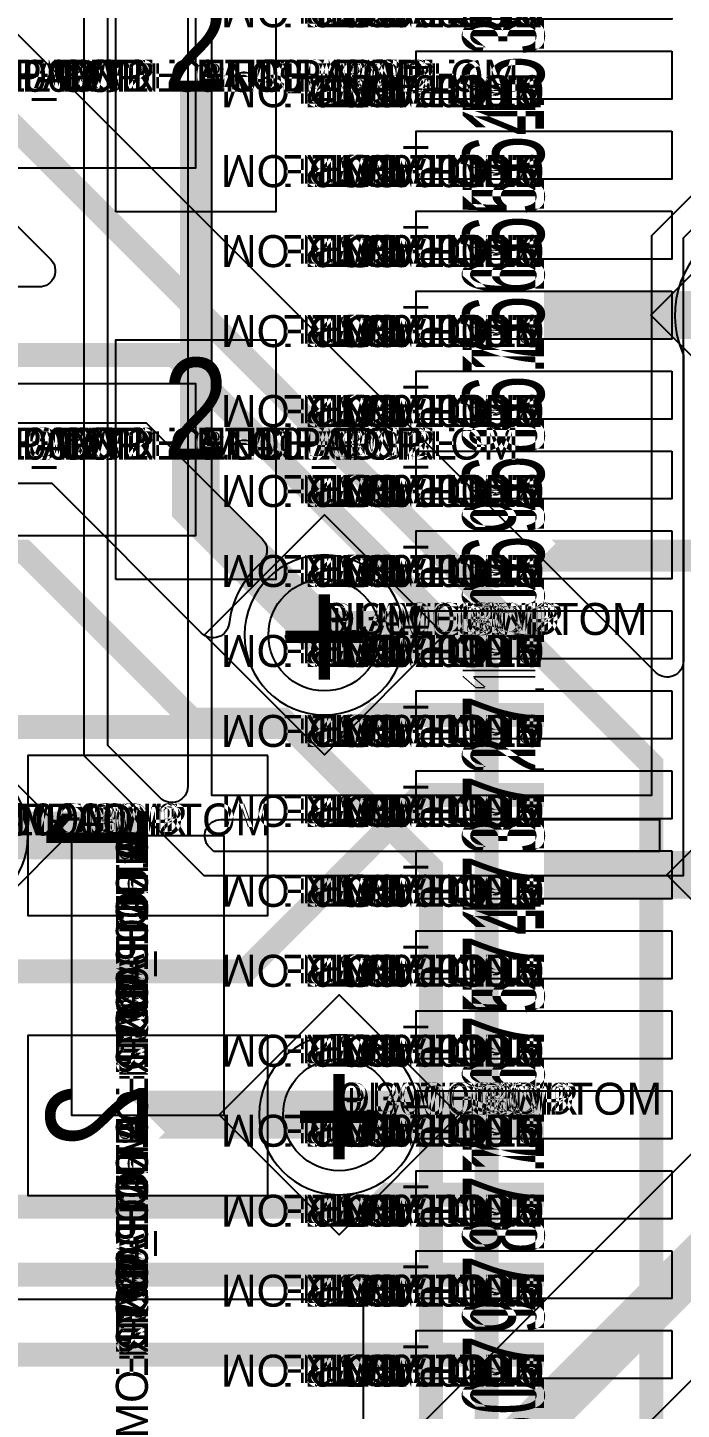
# Model space of a CAD drawing. Extents: x 0 to 323, y 0 to 320.
# Drawn here: x 51.7 to 55.79, y 54.11 to 62.75 of the extents above; entities that cross this region are included whole.
import ezdxf
from ezdxf.enums import TextEntityAlignment as Align

# ---------------------------------------------------------------- set-up
doc = ezdxf.new("R2010")
doc.units = 0
doc.header["$MEASUREMENT"] = 0
doc.layers.get('0').update_dxf_attribs({"linetype": 'CONTINUOUS'})
for name, color, linetype in [('CDN_FIGURES', 7, 'CONTINUOUS'), ('ETCH_BOTTOM', 7, 'CONTINUOUS'), ('ETCH_GND', 3, 'CONTINUOUS'), ('ETCH_INT1', 4, 'CONTINUOUS'), ('ETCH_INT2', 5, 'CONTINUOUS'), ('ETCH_PWR', 6, 'CONTINUOUS'), ('ETCH_TOP', 2, 'CONTINUOUS'), ('MANUFACTURING_NCLEGEND-1-6', 8, 'CONTINUOUS'), ('PACKAGE_GEOMETRY_ASSEMBLY_TOP', 11, 'CONTINUOUS'), ('PACKAGE_GEOMETRY_PIN_NUMBER', 9, 'CONTINUOUS')]:
    doc.layers.add(name, color=color, linetype=linetype)

# ---------------------------------------------------------------- blocks, each defined once
blk = doc.blocks.new('FIGURE_DIAMOND')
at = {"layer": 'CDN_FIGURES'}
blk.add_lwpolyline([(-0.5, 0), (0, 0.5), (0.5, 0), (0, -0.5)], close=True, dxfattribs=at)
blk = doc.blocks.new('PAD_INFO')
for tag in ['SHAPE_TYPE', 'PAD_HEIGHT', 'PAD_LAYER', 'PAD_TYPE', 'PAD_WIDTH']:
    blk.add_attdef(tag, (0, 0), '', height=0.2)
at = {"flags": 2}
blk.add_attdef('CDN_TYPE', (0, 0), '', height=0.2, dxfattribs=at)
blk = doc.blocks.new('DRILL_INFO')
at = {"flags": 2}
blk.add_attdef('CDN_TYPE', (0, 0), '', height=0.2, dxfattribs=at)
for tag in ['FSHAPE', 'FCHAR', 'DRILL_HEIGHT', 'DIAMETER', 'PLATED', 'DRILL_WIDTH']:
    blk.add_attdef(tag, (0, 0), '', height=0.2)
blk = doc.blocks.new('VIA0700X0300')
at = {"layer": 'ETCH_BOTTOM'}
blk.add_circle((0, 0), 0.35, dxfattribs=at)
at = {"layer": 'ETCH_GND'}
blk.add_circle((0, 0), 0.35, dxfattribs=at)
at = {"layer": 'ETCH_INT1'}
blk.add_circle((0, 0), 0.35, dxfattribs=at)
at = {"layer": 'ETCH_INT2'}
blk.add_circle((0, 0), 0.35, dxfattribs=at)
at = {"layer": 'ETCH_PWR'}
blk.add_circle((0, 0), 0.35, dxfattribs=at)
at = {"layer": 'ETCH_TOP'}
blk.add_circle((0, 0), 0.35, dxfattribs=at)
ref = blk.add_blockref('PAD_INFO', (0, 0))
ref.add_attrib('PAD_LAYER', 'ETCH_TOP', (0, 0), dxfattribs={"height": 0.2})
ref.add_attrib('SHAPE_TYPE', 'NULL', (0, 0), dxfattribs={"height": 0.2})
ref.add_attrib('PAD_TYPE', 'ANTIPAD', (0, 0), dxfattribs={"height": 0.2})
ref.add_attrib('PAD_WIDTH', '0.000000', (0, 0), dxfattribs={"height": 0.2})
ref.add_attrib('PAD_HEIGHT', '0.000000', (0, 0), dxfattribs={"height": 0.2})
ref = blk.add_blockref('PAD_INFO', (0, 0))
ref.add_attrib('PAD_LAYER', 'ETCH_GND', (0, 0), dxfattribs={"height": 0.2})
ref.add_attrib('SHAPE_TYPE', 'NULL', (0, 0), dxfattribs={"height": 0.2})
ref.add_attrib('PAD_TYPE', 'ANTIPAD', (0, 0), dxfattribs={"height": 0.2})
ref.add_attrib('PAD_WIDTH', '0.000000', (0, 0), dxfattribs={"height": 0.2})
ref.add_attrib('PAD_HEIGHT', '0.000000', (0, 0), dxfattribs={"height": 0.2})
ref = blk.add_blockref('PAD_INFO', (0, 0))
ref.add_attrib('PAD_LAYER', 'ETCH_INT1', (0, 0), dxfattribs={"height": 0.2})
ref.add_attrib('SHAPE_TYPE', 'NULL', (0, 0), dxfattribs={"height": 0.2})
ref.add_attrib('PAD_TYPE', 'ANTIPAD', (0, 0), dxfattribs={"height": 0.2})
ref.add_attrib('PAD_WIDTH', '0.000000', (0, 0), dxfattribs={"height": 0.2})
ref.add_attrib('PAD_HEIGHT', '0.000000', (0, 0), dxfattribs={"height": 0.2})
ref = blk.add_blockref('PAD_INFO', (0, 0))
ref.add_attrib('PAD_LAYER', 'ETCH_INT2', (0, 0), dxfattribs={"height": 0.2})
ref.add_attrib('SHAPE_TYPE', 'NULL', (0, 0), dxfattribs={"height": 0.2})
ref.add_attrib('PAD_TYPE', 'ANTIPAD', (0, 0), dxfattribs={"height": 0.2})
ref.add_attrib('PAD_WIDTH', '0.000000', (0, 0), dxfattribs={"height": 0.2})
ref.add_attrib('PAD_HEIGHT', '0.000000', (0, 0), dxfattribs={"height": 0.2})
ref = blk.add_blockref('PAD_INFO', (0, 0))
ref.add_attrib('PAD_LAYER', 'ETCH_PWR', (0, 0), dxfattribs={"height": 0.2})
ref.add_attrib('SHAPE_TYPE', 'NULL', (0, 0), dxfattribs={"height": 0.2})
ref.add_attrib('PAD_TYPE', 'ANTIPAD', (0, 0), dxfattribs={"height": 0.2})
ref.add_attrib('PAD_WIDTH', '0.000000', (0, 0), dxfattribs={"height": 0.2})
ref.add_attrib('PAD_HEIGHT', '0.000000', (0, 0), dxfattribs={"height": 0.2})
ref = blk.add_blockref('PAD_INFO', (0, 0))
ref.add_attrib('PAD_LAYER', 'ETCH_BOTTOM', (0, 0), dxfattribs={"height": 0.2})
ref.add_attrib('SHAPE_TYPE', 'NULL', (0, 0), dxfattribs={"height": 0.2})
ref.add_attrib('PAD_TYPE', 'ANTIPAD', (0, 0), dxfattribs={"height": 0.2})
ref.add_attrib('PAD_WIDTH', '0.000000', (0, 0), dxfattribs={"height": 0.2})
ref.add_attrib('PAD_HEIGHT', '0.000000', (0, 0), dxfattribs={"height": 0.2})
ref = blk.add_blockref('PAD_INFO', (0, 0))
ref.add_attrib('PAD_LAYER', 'ETCH_TOP', (0, 0), dxfattribs={"height": 0.2})
ref.add_attrib('SHAPE_TYPE', 'NULL', (0, 0), dxfattribs={"height": 0.2})
ref.add_attrib('PAD_TYPE', 'THERMAL', (0, 0), dxfattribs={"height": 0.2})
ref.add_attrib('PAD_WIDTH', '0.000000', (0, 0), dxfattribs={"height": 0.2})
ref.add_attrib('PAD_HEIGHT', '0.000000', (0, 0), dxfattribs={"height": 0.2})
ref = blk.add_blockref('PAD_INFO', (0, 0))
ref.add_attrib('PAD_LAYER', 'ETCH_GND', (0, 0), dxfattribs={"height": 0.2})
ref.add_attrib('SHAPE_TYPE', 'NULL', (0, 0), dxfattribs={"height": 0.2})
ref.add_attrib('PAD_TYPE', 'THERMAL', (0, 0), dxfattribs={"height": 0.2})
ref.add_attrib('PAD_WIDTH', '0.000000', (0, 0), dxfattribs={"height": 0.2})
ref.add_attrib('PAD_HEIGHT', '0.000000', (0, 0), dxfattribs={"height": 0.2})
ref = blk.add_blockref('PAD_INFO', (0, 0))
ref.add_attrib('PAD_LAYER', 'ETCH_INT1', (0, 0), dxfattribs={"height": 0.2})
ref.add_attrib('SHAPE_TYPE', 'NULL', (0, 0), dxfattribs={"height": 0.2})
ref.add_attrib('PAD_TYPE', 'THERMAL', (0, 0), dxfattribs={"height": 0.2})
ref.add_attrib('PAD_WIDTH', '0.000000', (0, 0), dxfattribs={"height": 0.2})
ref.add_attrib('PAD_HEIGHT', '0.000000', (0, 0), dxfattribs={"height": 0.2})
ref = blk.add_blockref('PAD_INFO', (0, 0))
ref.add_attrib('PAD_LAYER', 'ETCH_INT2', (0, 0), dxfattribs={"height": 0.2})
ref.add_attrib('SHAPE_TYPE', 'NULL', (0, 0), dxfattribs={"height": 0.2})
ref.add_attrib('PAD_TYPE', 'THERMAL', (0, 0), dxfattribs={"height": 0.2})
ref.add_attrib('PAD_WIDTH', '0.000000', (0, 0), dxfattribs={"height": 0.2})
ref.add_attrib('PAD_HEIGHT', '0.000000', (0, 0), dxfattribs={"height": 0.2})
ref = blk.add_blockref('PAD_INFO', (0, 0))
ref.add_attrib('PAD_LAYER', 'ETCH_PWR', (0, 0), dxfattribs={"height": 0.2})
ref.add_attrib('SHAPE_TYPE', 'NULL', (0, 0), dxfattribs={"height": 0.2})
ref.add_attrib('PAD_TYPE', 'THERMAL', (0, 0), dxfattribs={"height": 0.2})
ref.add_attrib('PAD_WIDTH', '0.000000', (0, 0), dxfattribs={"height": 0.2})
ref.add_attrib('PAD_HEIGHT', '0.000000', (0, 0), dxfattribs={"height": 0.2})
ref = blk.add_blockref('PAD_INFO', (0, 0))
ref.add_attrib('PAD_LAYER', 'ETCH_BOTTOM', (0, 0), dxfattribs={"height": 0.2})
ref.add_attrib('SHAPE_TYPE', 'NULL', (0, 0), dxfattribs={"height": 0.2})
ref.add_attrib('PAD_TYPE', 'THERMAL', (0, 0), dxfattribs={"height": 0.2})
ref.add_attrib('PAD_WIDTH', '0.000000', (0, 0), dxfattribs={"height": 0.2})
ref.add_attrib('PAD_HEIGHT', '0.000000', (0, 0), dxfattribs={"height": 0.2})
ref = blk.add_blockref('PAD_INFO', (0, 0))
ref.add_attrib('PAD_LAYER', 'ETCH_TOP', (0, 0), dxfattribs={"height": 0.2})
ref.add_attrib('SHAPE_TYPE', 'CIRCLE', (0, 0), dxfattribs={"height": 0.2})
ref.add_attrib('PAD_TYPE', 'REGULAR', (0, 0), dxfattribs={"height": 0.2})
ref.add_attrib('PAD_WIDTH', '0.700000', (0, 0), dxfattribs={"height": 0.2})
ref.add_attrib('PAD_HEIGHT', '0.700000', (0, 0), dxfattribs={"height": 0.2})
ref = blk.add_blockref('PAD_INFO', (0, 0))
ref.add_attrib('PAD_LAYER', 'ETCH_GND', (0, 0), dxfattribs={"height": 0.2})
ref.add_attrib('SHAPE_TYPE', 'CIRCLE', (0, 0), dxfattribs={"height": 0.2})
ref.add_attrib('PAD_TYPE', 'REGULAR', (0, 0), dxfattribs={"height": 0.2})
ref.add_attrib('PAD_WIDTH', '0.700000', (0, 0), dxfattribs={"height": 0.2})
ref.add_attrib('PAD_HEIGHT', '0.700000', (0, 0), dxfattribs={"height": 0.2})
ref = blk.add_blockref('PAD_INFO', (0, 0))
ref.add_attrib('PAD_LAYER', 'ETCH_INT1', (0, 0), dxfattribs={"height": 0.2})
ref.add_attrib('SHAPE_TYPE', 'CIRCLE', (0, 0), dxfattribs={"height": 0.2})
ref.add_attrib('PAD_TYPE', 'REGULAR', (0, 0), dxfattribs={"height": 0.2})
ref.add_attrib('PAD_WIDTH', '0.700000', (0, 0), dxfattribs={"height": 0.2})
ref.add_attrib('PAD_HEIGHT', '0.700000', (0, 0), dxfattribs={"height": 0.2})
ref = blk.add_blockref('PAD_INFO', (0, 0))
ref.add_attrib('PAD_LAYER', 'ETCH_INT2', (0, 0), dxfattribs={"height": 0.2})
ref.add_attrib('SHAPE_TYPE', 'CIRCLE', (0, 0), dxfattribs={"height": 0.2})
ref.add_attrib('PAD_TYPE', 'REGULAR', (0, 0), dxfattribs={"height": 0.2})
ref.add_attrib('PAD_WIDTH', '0.700000', (0, 0), dxfattribs={"height": 0.2})
ref.add_attrib('PAD_HEIGHT', '0.700000', (0, 0), dxfattribs={"height": 0.2})
ref = blk.add_blockref('PAD_INFO', (0, 0))
ref.add_attrib('PAD_LAYER', 'ETCH_PWR', (0, 0), dxfattribs={"height": 0.2})
ref.add_attrib('SHAPE_TYPE', 'CIRCLE', (0, 0), dxfattribs={"height": 0.2})
ref.add_attrib('PAD_TYPE', 'REGULAR', (0, 0), dxfattribs={"height": 0.2})
ref.add_attrib('PAD_WIDTH', '0.700000', (0, 0), dxfattribs={"height": 0.2})
ref.add_attrib('PAD_HEIGHT', '0.700000', (0, 0), dxfattribs={"height": 0.2})
ref = blk.add_blockref('PAD_INFO', (0, 0))
ref.add_attrib('PAD_LAYER', 'ETCH_BOTTOM', (0, 0), dxfattribs={"height": 0.2})
ref.add_attrib('SHAPE_TYPE', 'CIRCLE', (0, 0), dxfattribs={"height": 0.2})
ref.add_attrib('PAD_TYPE', 'REGULAR', (0, 0), dxfattribs={"height": 0.2})
ref.add_attrib('PAD_WIDTH', '0.700000', (0, 0), dxfattribs={"height": 0.2})
ref.add_attrib('PAD_HEIGHT', '0.700000', (0, 0), dxfattribs={"height": 0.2})
ref = blk.add_blockref('DRILL_INFO', (0, 0))
ref.add_attrib('DIAMETER', '0.300000', (0, 0), dxfattribs={"height": 0.2})
ref.add_attrib('PLATED', 'PLATED', (0, 0), dxfattribs={"height": 0.2})
ref.add_attrib('FSHAPE', 'DIAMOND', (0, 0), dxfattribs={"height": 0.2})
ref.add_attrib('FCHAR', '+', (0, 0), dxfattribs={"height": 0.2})
ref.add_attrib('DRILL_WIDTH', '1.500000', (0, 0), dxfattribs={"height": 0.2})
ref.add_attrib('DRILL_HEIGHT', '1.500000', (0, 0), dxfattribs={"height": 0.2})
for tag in ['CDN_TYPE', 'PIN']:
    blk.add_attdef(tag, (0, 0), '', height=0.2)
at = {"flags": 2}
for tag in ['PSTKNAME', 'BBV']:
    blk.add_attdef(tag, (0, 0), '', height=0.2, dxfattribs=at)
blk = doc.blocks.new('RC1600X0300TS_NS')
at = {"layer": 'ETCH_TOP'}
blk.add_lwpolyline([(-0.8, -0.15), (-0.8, 0.15), (0.8, 0.15), (0.8, -0.15)], close=True, dxfattribs=at)
ref = blk.add_blockref('PAD_INFO', (0, 0))
ref.add_attrib('PAD_LAYER', 'ETCH_TOP', (0, 0), dxfattribs={"height": 0.2})
ref.add_attrib('SHAPE_TYPE', 'NULL', (0, 0), dxfattribs={"height": 0.2})
ref.add_attrib('PAD_TYPE', 'ANTIPAD', (0, 0), dxfattribs={"height": 0.2})
ref.add_attrib('PAD_WIDTH', '0.000000', (0, 0), dxfattribs={"height": 0.2})
ref.add_attrib('PAD_HEIGHT', '0.000000', (0, 0), dxfattribs={"height": 0.2})
ref = blk.add_blockref('PAD_INFO', (0, 0))
ref.add_attrib('PAD_LAYER', 'ETCH_GND', (0, 0), dxfattribs={"height": 0.2})
ref.add_attrib('SHAPE_TYPE', 'NULL', (0, 0), dxfattribs={"height": 0.2})
ref.add_attrib('PAD_TYPE', 'ANTIPAD', (0, 0), dxfattribs={"height": 0.2})
ref.add_attrib('PAD_WIDTH', '0.000000', (0, 0), dxfattribs={"height": 0.2})
ref.add_attrib('PAD_HEIGHT', '0.000000', (0, 0), dxfattribs={"height": 0.2})
ref = blk.add_blockref('PAD_INFO', (0, 0))
ref.add_attrib('PAD_LAYER', 'ETCH_INT1', (0, 0), dxfattribs={"height": 0.2})
ref.add_attrib('SHAPE_TYPE', 'NULL', (0, 0), dxfattribs={"height": 0.2})
ref.add_attrib('PAD_TYPE', 'ANTIPAD', (0, 0), dxfattribs={"height": 0.2})
ref.add_attrib('PAD_WIDTH', '0.000000', (0, 0), dxfattribs={"height": 0.2})
ref.add_attrib('PAD_HEIGHT', '0.000000', (0, 0), dxfattribs={"height": 0.2})
ref = blk.add_blockref('PAD_INFO', (0, 0))
ref.add_attrib('PAD_LAYER', 'ETCH_INT2', (0, 0), dxfattribs={"height": 0.2})
ref.add_attrib('SHAPE_TYPE', 'NULL', (0, 0), dxfattribs={"height": 0.2})
ref.add_attrib('PAD_TYPE', 'ANTIPAD', (0, 0), dxfattribs={"height": 0.2})
ref.add_attrib('PAD_WIDTH', '0.000000', (0, 0), dxfattribs={"height": 0.2})
ref.add_attrib('PAD_HEIGHT', '0.000000', (0, 0), dxfattribs={"height": 0.2})
ref = blk.add_blockref('PAD_INFO', (0, 0))
ref.add_attrib('PAD_LAYER', 'ETCH_PWR', (0, 0), dxfattribs={"height": 0.2})
ref.add_attrib('SHAPE_TYPE', 'NULL', (0, 0), dxfattribs={"height": 0.2})
ref.add_attrib('PAD_TYPE', 'ANTIPAD', (0, 0), dxfattribs={"height": 0.2})
ref.add_attrib('PAD_WIDTH', '0.000000', (0, 0), dxfattribs={"height": 0.2})
ref.add_attrib('PAD_HEIGHT', '0.000000', (0, 0), dxfattribs={"height": 0.2})
ref = blk.add_blockref('PAD_INFO', (0, 0))
ref.add_attrib('PAD_LAYER', 'ETCH_BOTTOM', (0, 0), dxfattribs={"height": 0.2})
ref.add_attrib('SHAPE_TYPE', 'NULL', (0, 0), dxfattribs={"height": 0.2})
ref.add_attrib('PAD_TYPE', 'ANTIPAD', (0, 0), dxfattribs={"height": 0.2})
ref.add_attrib('PAD_WIDTH', '0.000000', (0, 0), dxfattribs={"height": 0.2})
ref.add_attrib('PAD_HEIGHT', '0.000000', (0, 0), dxfattribs={"height": 0.2})
ref = blk.add_blockref('PAD_INFO', (0, 0))
ref.add_attrib('PAD_LAYER', 'ETCH_TOP', (0, 0), dxfattribs={"height": 0.2})
ref.add_attrib('SHAPE_TYPE', 'NULL', (0, 0), dxfattribs={"height": 0.2})
ref.add_attrib('PAD_TYPE', 'THERMAL', (0, 0), dxfattribs={"height": 0.2})
ref.add_attrib('PAD_WIDTH', '0.000000', (0, 0), dxfattribs={"height": 0.2})
ref.add_attrib('PAD_HEIGHT', '0.000000', (0, 0), dxfattribs={"height": 0.2})
ref = blk.add_blockref('PAD_INFO', (0, 0))
ref.add_attrib('PAD_LAYER', 'ETCH_GND', (0, 0), dxfattribs={"height": 0.2})
ref.add_attrib('SHAPE_TYPE', 'NULL', (0, 0), dxfattribs={"height": 0.2})
ref.add_attrib('PAD_TYPE', 'THERMAL', (0, 0), dxfattribs={"height": 0.2})
ref.add_attrib('PAD_WIDTH', '0.000000', (0, 0), dxfattribs={"height": 0.2})
ref.add_attrib('PAD_HEIGHT', '0.000000', (0, 0), dxfattribs={"height": 0.2})
ref = blk.add_blockref('PAD_INFO', (0, 0))
ref.add_attrib('PAD_LAYER', 'ETCH_INT1', (0, 0), dxfattribs={"height": 0.2})
ref.add_attrib('SHAPE_TYPE', 'NULL', (0, 0), dxfattribs={"height": 0.2})
ref.add_attrib('PAD_TYPE', 'THERMAL', (0, 0), dxfattribs={"height": 0.2})
ref.add_attrib('PAD_WIDTH', '0.000000', (0, 0), dxfattribs={"height": 0.2})
ref.add_attrib('PAD_HEIGHT', '0.000000', (0, 0), dxfattribs={"height": 0.2})
ref = blk.add_blockref('PAD_INFO', (0, 0))
ref.add_attrib('PAD_LAYER', 'ETCH_INT2', (0, 0), dxfattribs={"height": 0.2})
ref.add_attrib('SHAPE_TYPE', 'NULL', (0, 0), dxfattribs={"height": 0.2})
ref.add_attrib('PAD_TYPE', 'THERMAL', (0, 0), dxfattribs={"height": 0.2})
ref.add_attrib('PAD_WIDTH', '0.000000', (0, 0), dxfattribs={"height": 0.2})
ref.add_attrib('PAD_HEIGHT', '0.000000', (0, 0), dxfattribs={"height": 0.2})
ref = blk.add_blockref('PAD_INFO', (0, 0))
ref.add_attrib('PAD_LAYER', 'ETCH_PWR', (0, 0), dxfattribs={"height": 0.2})
ref.add_attrib('SHAPE_TYPE', 'NULL', (0, 0), dxfattribs={"height": 0.2})
ref.add_attrib('PAD_TYPE', 'THERMAL', (0, 0), dxfattribs={"height": 0.2})
ref.add_attrib('PAD_WIDTH', '0.000000', (0, 0), dxfattribs={"height": 0.2})
ref.add_attrib('PAD_HEIGHT', '0.000000', (0, 0), dxfattribs={"height": 0.2})
ref = blk.add_blockref('PAD_INFO', (0, 0))
ref.add_attrib('PAD_LAYER', 'ETCH_BOTTOM', (0, 0), dxfattribs={"height": 0.2})
ref.add_attrib('SHAPE_TYPE', 'NULL', (0, 0), dxfattribs={"height": 0.2})
ref.add_attrib('PAD_TYPE', 'THERMAL', (0, 0), dxfattribs={"height": 0.2})
ref.add_attrib('PAD_WIDTH', '0.000000', (0, 0), dxfattribs={"height": 0.2})
ref.add_attrib('PAD_HEIGHT', '0.000000', (0, 0), dxfattribs={"height": 0.2})
ref = blk.add_blockref('PAD_INFO', (0, 0))
ref.add_attrib('PAD_LAYER', 'ETCH_TOP', (0, 0), dxfattribs={"height": 0.2})
ref.add_attrib('SHAPE_TYPE', 'RECTANGLE', (0, 0), dxfattribs={"height": 0.2})
ref.add_attrib('PAD_TYPE', 'REGULAR', (0, 0), dxfattribs={"height": 0.2})
ref.add_attrib('PAD_WIDTH', '1.600000', (0, 0), dxfattribs={"height": 0.2})
ref.add_attrib('PAD_HEIGHT', '0.300000', (0, 0), dxfattribs={"height": 0.2})
ref = blk.add_blockref('PAD_INFO', (0, 0))
ref.add_attrib('PAD_LAYER', 'ETCH_GND', (0, 0), dxfattribs={"height": 0.2})
ref.add_attrib('SHAPE_TYPE', 'NULL', (0, 0), dxfattribs={"height": 0.2})
ref.add_attrib('PAD_TYPE', 'REGULAR', (0, 0), dxfattribs={"height": 0.2})
ref.add_attrib('PAD_WIDTH', '0.000000', (0, 0), dxfattribs={"height": 0.2})
ref.add_attrib('PAD_HEIGHT', '0.000000', (0, 0), dxfattribs={"height": 0.2})
ref = blk.add_blockref('PAD_INFO', (0, 0))
ref.add_attrib('PAD_LAYER', 'ETCH_INT1', (0, 0), dxfattribs={"height": 0.2})
ref.add_attrib('SHAPE_TYPE', 'NULL', (0, 0), dxfattribs={"height": 0.2})
ref.add_attrib('PAD_TYPE', 'REGULAR', (0, 0), dxfattribs={"height": 0.2})
ref.add_attrib('PAD_WIDTH', '0.000000', (0, 0), dxfattribs={"height": 0.2})
ref.add_attrib('PAD_HEIGHT', '0.000000', (0, 0), dxfattribs={"height": 0.2})
ref = blk.add_blockref('PAD_INFO', (0, 0))
ref.add_attrib('PAD_LAYER', 'ETCH_INT2', (0, 0), dxfattribs={"height": 0.2})
ref.add_attrib('SHAPE_TYPE', 'NULL', (0, 0), dxfattribs={"height": 0.2})
ref.add_attrib('PAD_TYPE', 'REGULAR', (0, 0), dxfattribs={"height": 0.2})
ref.add_attrib('PAD_WIDTH', '0.000000', (0, 0), dxfattribs={"height": 0.2})
ref.add_attrib('PAD_HEIGHT', '0.000000', (0, 0), dxfattribs={"height": 0.2})
ref = blk.add_blockref('PAD_INFO', (0, 0))
ref.add_attrib('PAD_LAYER', 'ETCH_PWR', (0, 0), dxfattribs={"height": 0.2})
ref.add_attrib('SHAPE_TYPE', 'NULL', (0, 0), dxfattribs={"height": 0.2})
ref.add_attrib('PAD_TYPE', 'REGULAR', (0, 0), dxfattribs={"height": 0.2})
ref.add_attrib('PAD_WIDTH', '0.000000', (0, 0), dxfattribs={"height": 0.2})
ref.add_attrib('PAD_HEIGHT', '0.000000', (0, 0), dxfattribs={"height": 0.2})
ref = blk.add_blockref('PAD_INFO', (0, 0))
ref.add_attrib('PAD_LAYER', 'ETCH_BOTTOM', (0, 0), dxfattribs={"height": 0.2})
ref.add_attrib('SHAPE_TYPE', 'NULL', (0, 0), dxfattribs={"height": 0.2})
ref.add_attrib('PAD_TYPE', 'REGULAR', (0, 0), dxfattribs={"height": 0.2})
ref.add_attrib('PAD_WIDTH', '0.000000', (0, 0), dxfattribs={"height": 0.2})
ref.add_attrib('PAD_HEIGHT', '0.000000', (0, 0), dxfattribs={"height": 0.2})
ref = blk.add_blockref('DRILL_INFO', (0, 0))
ref.add_attrib('DIAMETER', '0.000000', (0, 0), dxfattribs={"height": 0.2})
ref.add_attrib('PLATED', 'PLATED', (0, 0), dxfattribs={"height": 0.2})
ref.add_attrib('FSHAPE', 'NULL', (0, 0), dxfattribs={"height": 0.2})
ref.add_attrib('DRILL_WIDTH', '0.000000', (0, 0), dxfattribs={"height": 0.2})
ref.add_attrib('DRILL_HEIGHT', '0.000000', (0, 0), dxfattribs={"height": 0.2})
for tag in ['CDN_TYPE', 'PIN']:
    blk.add_attdef(tag, (0, 0), '', height=0.2)
at = {"flags": 2}
for tag in ['PSTKNAME', 'BBV']:
    blk.add_attdef(tag, (0, 0), '', height=0.2, dxfattribs=at)
blk = doc.blocks.new('F42')
at = {"layer": 'ETCH_TOP', "rotation": 90}
for p in [(16.75, 2.25), (17.25, 2.25), (17.75, 2.25), (18.25, 2.25), (18.75, 2.25), (19.25, 2.25), (19.75, 2.25), (20.25, 2.25), (20.75, 2.25), (21.25, 2.25), (21.75, 2.25), (22.25, 2.25), (22.75, 2.25), (23.25, 2.25), (23.75, 2.25), (24.25, 2.25), (24.75, 2.25), (25.25, 2.25)]:
    blk.add_blockref('RC1600X0300TS_NS', p, dxfattribs=at)
at = {"flags": 2}
for tag in ['SYMBOL_TYPE', 'CDN_TYPE', 'REFDES']:
    blk.add_attdef(tag, (0, 0), '', height=0.2, dxfattribs=at)
blk = doc.blocks.new('RC1000X1500TS')
at = {"layer": 'ETCH_TOP'}
blk.add_lwpolyline([(-0.5, -0.75), (-0.5, 0.75), (0.5, 0.75), (0.5, -0.75)], close=True, dxfattribs=at)
ref = blk.add_blockref('PAD_INFO', (0, 0))
ref.add_attrib('PAD_LAYER', 'ETCH_TOP', (0, 0), dxfattribs={"height": 0.2})
ref.add_attrib('SHAPE_TYPE', 'NULL', (0, 0), dxfattribs={"height": 0.2})
ref.add_attrib('PAD_TYPE', 'ANTIPAD', (0, 0), dxfattribs={"height": 0.2})
ref.add_attrib('PAD_WIDTH', '0.000000', (0, 0), dxfattribs={"height": 0.2})
ref.add_attrib('PAD_HEIGHT', '0.000000', (0, 0), dxfattribs={"height": 0.2})
ref = blk.add_blockref('PAD_INFO', (0, 0))
ref.add_attrib('PAD_LAYER', 'ETCH_GND', (0, 0), dxfattribs={"height": 0.2})
ref.add_attrib('SHAPE_TYPE', 'NULL', (0, 0), dxfattribs={"height": 0.2})
ref.add_attrib('PAD_TYPE', 'ANTIPAD', (0, 0), dxfattribs={"height": 0.2})
ref.add_attrib('PAD_WIDTH', '0.000000', (0, 0), dxfattribs={"height": 0.2})
ref.add_attrib('PAD_HEIGHT', '0.000000', (0, 0), dxfattribs={"height": 0.2})
ref = blk.add_blockref('PAD_INFO', (0, 0))
ref.add_attrib('PAD_LAYER', 'ETCH_INT1', (0, 0), dxfattribs={"height": 0.2})
ref.add_attrib('SHAPE_TYPE', 'NULL', (0, 0), dxfattribs={"height": 0.2})
ref.add_attrib('PAD_TYPE', 'ANTIPAD', (0, 0), dxfattribs={"height": 0.2})
ref.add_attrib('PAD_WIDTH', '0.000000', (0, 0), dxfattribs={"height": 0.2})
ref.add_attrib('PAD_HEIGHT', '0.000000', (0, 0), dxfattribs={"height": 0.2})
ref = blk.add_blockref('PAD_INFO', (0, 0))
ref.add_attrib('PAD_LAYER', 'ETCH_INT2', (0, 0), dxfattribs={"height": 0.2})
ref.add_attrib('SHAPE_TYPE', 'NULL', (0, 0), dxfattribs={"height": 0.2})
ref.add_attrib('PAD_TYPE', 'ANTIPAD', (0, 0), dxfattribs={"height": 0.2})
ref.add_attrib('PAD_WIDTH', '0.000000', (0, 0), dxfattribs={"height": 0.2})
ref.add_attrib('PAD_HEIGHT', '0.000000', (0, 0), dxfattribs={"height": 0.2})
ref = blk.add_blockref('PAD_INFO', (0, 0))
ref.add_attrib('PAD_LAYER', 'ETCH_PWR', (0, 0), dxfattribs={"height": 0.2})
ref.add_attrib('SHAPE_TYPE', 'NULL', (0, 0), dxfattribs={"height": 0.2})
ref.add_attrib('PAD_TYPE', 'ANTIPAD', (0, 0), dxfattribs={"height": 0.2})
ref.add_attrib('PAD_WIDTH', '0.000000', (0, 0), dxfattribs={"height": 0.2})
ref.add_attrib('PAD_HEIGHT', '0.000000', (0, 0), dxfattribs={"height": 0.2})
ref = blk.add_blockref('PAD_INFO', (0, 0))
ref.add_attrib('PAD_LAYER', 'ETCH_BOTTOM', (0, 0), dxfattribs={"height": 0.2})
ref.add_attrib('SHAPE_TYPE', 'NULL', (0, 0), dxfattribs={"height": 0.2})
ref.add_attrib('PAD_TYPE', 'ANTIPAD', (0, 0), dxfattribs={"height": 0.2})
ref.add_attrib('PAD_WIDTH', '0.000000', (0, 0), dxfattribs={"height": 0.2})
ref.add_attrib('PAD_HEIGHT', '0.000000', (0, 0), dxfattribs={"height": 0.2})
ref = blk.add_blockref('PAD_INFO', (0, 0))
ref.add_attrib('PAD_LAYER', 'ETCH_TOP', (0, 0), dxfattribs={"height": 0.2})
ref.add_attrib('SHAPE_TYPE', 'NULL', (0, 0), dxfattribs={"height": 0.2})
ref.add_attrib('PAD_TYPE', 'THERMAL', (0, 0), dxfattribs={"height": 0.2})
ref.add_attrib('PAD_WIDTH', '0.000000', (0, 0), dxfattribs={"height": 0.2})
ref.add_attrib('PAD_HEIGHT', '0.000000', (0, 0), dxfattribs={"height": 0.2})
ref = blk.add_blockref('PAD_INFO', (0, 0))
ref.add_attrib('PAD_LAYER', 'ETCH_GND', (0, 0), dxfattribs={"height": 0.2})
ref.add_attrib('SHAPE_TYPE', 'NULL', (0, 0), dxfattribs={"height": 0.2})
ref.add_attrib('PAD_TYPE', 'THERMAL', (0, 0), dxfattribs={"height": 0.2})
ref.add_attrib('PAD_WIDTH', '0.000000', (0, 0), dxfattribs={"height": 0.2})
ref.add_attrib('PAD_HEIGHT', '0.000000', (0, 0), dxfattribs={"height": 0.2})
ref = blk.add_blockref('PAD_INFO', (0, 0))
ref.add_attrib('PAD_LAYER', 'ETCH_INT1', (0, 0), dxfattribs={"height": 0.2})
ref.add_attrib('SHAPE_TYPE', 'NULL', (0, 0), dxfattribs={"height": 0.2})
ref.add_attrib('PAD_TYPE', 'THERMAL', (0, 0), dxfattribs={"height": 0.2})
ref.add_attrib('PAD_WIDTH', '0.000000', (0, 0), dxfattribs={"height": 0.2})
ref.add_attrib('PAD_HEIGHT', '0.000000', (0, 0), dxfattribs={"height": 0.2})
ref = blk.add_blockref('PAD_INFO', (0, 0))
ref.add_attrib('PAD_LAYER', 'ETCH_INT2', (0, 0), dxfattribs={"height": 0.2})
ref.add_attrib('SHAPE_TYPE', 'NULL', (0, 0), dxfattribs={"height": 0.2})
ref.add_attrib('PAD_TYPE', 'THERMAL', (0, 0), dxfattribs={"height": 0.2})
ref.add_attrib('PAD_WIDTH', '0.000000', (0, 0), dxfattribs={"height": 0.2})
ref.add_attrib('PAD_HEIGHT', '0.000000', (0, 0), dxfattribs={"height": 0.2})
ref = blk.add_blockref('PAD_INFO', (0, 0))
ref.add_attrib('PAD_LAYER', 'ETCH_PWR', (0, 0), dxfattribs={"height": 0.2})
ref.add_attrib('SHAPE_TYPE', 'NULL', (0, 0), dxfattribs={"height": 0.2})
ref.add_attrib('PAD_TYPE', 'THERMAL', (0, 0), dxfattribs={"height": 0.2})
ref.add_attrib('PAD_WIDTH', '0.000000', (0, 0), dxfattribs={"height": 0.2})
ref.add_attrib('PAD_HEIGHT', '0.000000', (0, 0), dxfattribs={"height": 0.2})
ref = blk.add_blockref('PAD_INFO', (0, 0))
ref.add_attrib('PAD_LAYER', 'ETCH_BOTTOM', (0, 0), dxfattribs={"height": 0.2})
ref.add_attrib('SHAPE_TYPE', 'NULL', (0, 0), dxfattribs={"height": 0.2})
ref.add_attrib('PAD_TYPE', 'THERMAL', (0, 0), dxfattribs={"height": 0.2})
ref.add_attrib('PAD_WIDTH', '0.000000', (0, 0), dxfattribs={"height": 0.2})
ref.add_attrib('PAD_HEIGHT', '0.000000', (0, 0), dxfattribs={"height": 0.2})
ref = blk.add_blockref('PAD_INFO', (0, 0))
ref.add_attrib('PAD_LAYER', 'ETCH_GND', (0, 0), dxfattribs={"height": 0.2})
ref.add_attrib('SHAPE_TYPE', 'NULL', (0, 0), dxfattribs={"height": 0.2})
ref.add_attrib('PAD_TYPE', 'REGULAR', (0, 0), dxfattribs={"height": 0.2})
ref.add_attrib('PAD_WIDTH', '0.000000', (0, 0), dxfattribs={"height": 0.2})
ref.add_attrib('PAD_HEIGHT', '0.000000', (0, 0), dxfattribs={"height": 0.2})
ref = blk.add_blockref('PAD_INFO', (0, 0))
ref.add_attrib('PAD_LAYER', 'ETCH_INT1', (0, 0), dxfattribs={"height": 0.2})
ref.add_attrib('SHAPE_TYPE', 'NULL', (0, 0), dxfattribs={"height": 0.2})
ref.add_attrib('PAD_TYPE', 'REGULAR', (0, 0), dxfattribs={"height": 0.2})
ref.add_attrib('PAD_WIDTH', '0.000000', (0, 0), dxfattribs={"height": 0.2})
ref.add_attrib('PAD_HEIGHT', '0.000000', (0, 0), dxfattribs={"height": 0.2})
ref = blk.add_blockref('PAD_INFO', (0, 0))
ref.add_attrib('PAD_LAYER', 'ETCH_INT2', (0, 0), dxfattribs={"height": 0.2})
ref.add_attrib('SHAPE_TYPE', 'NULL', (0, 0), dxfattribs={"height": 0.2})
ref.add_attrib('PAD_TYPE', 'REGULAR', (0, 0), dxfattribs={"height": 0.2})
ref.add_attrib('PAD_WIDTH', '0.000000', (0, 0), dxfattribs={"height": 0.2})
ref.add_attrib('PAD_HEIGHT', '0.000000', (0, 0), dxfattribs={"height": 0.2})
ref = blk.add_blockref('PAD_INFO', (0, 0))
ref.add_attrib('PAD_LAYER', 'ETCH_PWR', (0, 0), dxfattribs={"height": 0.2})
ref.add_attrib('SHAPE_TYPE', 'NULL', (0, 0), dxfattribs={"height": 0.2})
ref.add_attrib('PAD_TYPE', 'REGULAR', (0, 0), dxfattribs={"height": 0.2})
ref.add_attrib('PAD_WIDTH', '0.000000', (0, 0), dxfattribs={"height": 0.2})
ref.add_attrib('PAD_HEIGHT', '0.000000', (0, 0), dxfattribs={"height": 0.2})
ref = blk.add_blockref('PAD_INFO', (0, 0))
ref.add_attrib('PAD_LAYER', 'ETCH_BOTTOM', (0, 0), dxfattribs={"height": 0.2})
ref.add_attrib('SHAPE_TYPE', 'NULL', (0, 0), dxfattribs={"height": 0.2})
ref.add_attrib('PAD_TYPE', 'REGULAR', (0, 0), dxfattribs={"height": 0.2})
ref.add_attrib('PAD_WIDTH', '0.000000', (0, 0), dxfattribs={"height": 0.2})
ref.add_attrib('PAD_HEIGHT', '0.000000', (0, 0), dxfattribs={"height": 0.2})
ref = blk.add_blockref('DRILL_INFO', (0, 0))
ref.add_attrib('DIAMETER', '0.000000', (0, 0), dxfattribs={"height": 0.2})
ref.add_attrib('PLATED', 'PLATED', (0, 0), dxfattribs={"height": 0.2})
ref.add_attrib('FSHAPE', 'NULL', (0, 0), dxfattribs={"height": 0.2})
ref.add_attrib('DRILL_WIDTH', '0.000000', (0, 0), dxfattribs={"height": 0.2})
ref.add_attrib('DRILL_HEIGHT', '0.000000', (0, 0), dxfattribs={"height": 0.2})
ref = blk.add_blockref('PAD_INFO', (0, 0))
ref.add_attrib('PAD_LAYER', 'ETCH_TOP', (0, 0), dxfattribs={"height": 0.2})
ref.add_attrib('SHAPE_TYPE', 'RECTANGLE', (0, 0), dxfattribs={"height": 0.2})
ref.add_attrib('PAD_TYPE', 'REGULAR', (0, 0), dxfattribs={"height": 0.2})
ref.add_attrib('PAD_WIDTH', '1.000000', (0, 0), dxfattribs={"height": 0.2})
ref.add_attrib('PAD_HEIGHT', '1.500000', (0, 0), dxfattribs={"height": 0.2})
for tag in ['CDN_TYPE', 'PIN']:
    blk.add_attdef(tag, (0, 0), '', height=0.2)
at = {"flags": 2}
for tag in ['PSTKNAME', 'BBV']:
    blk.add_attdef(tag, (0, 0), '', height=0.2, dxfattribs=at)
blk = doc.blocks.new('F56')
at = {"layer": 'PACKAGE_GEOMETRY_ASSEMBLY_TOP'}
blk.add_lwpolyline([(0, -0.475), (1.75, -0.475), (1.75, 0.475), (0, 0.475)], close=True, dxfattribs=at)
at = {"layer": 'ETCH_TOP'}
ref = blk.add_blockref('RC1000X1500TS', (0, 0), dxfattribs=at)
ref.add_attrib('CDN_TYPE', 'PIN', (0, 0), dxfattribs={"height": 0.2})
ref.add_attrib('PIN', '1', (0, 0), dxfattribs={"height": 0.2})
ref = blk.add_blockref('RC1000X1500TS', (1.75, 0), dxfattribs=at)
ref.add_attrib('CDN_TYPE', 'PIN', (0, 0), dxfattribs={"height": 0.2})
ref.add_attrib('PIN', '2', (0, 0), dxfattribs={"height": 0.2})
at = {"flags": 2}
for tag in ['SYMBOL_TYPE', 'CDN_TYPE', 'REFDES']:
    blk.add_attdef(tag, (0, 0), '', height=0.2, dxfattribs=at)

msp = doc.modelspace()

# ---------------------------------------------------------------- linework, layer by layer
at = {"layer": 'ETCH_BOTTOM'}
for points, format in [([(86.7, 52.45, 0.15, 0.15, 0), (85.6209, 53.529, 0.15, 0.15, 0), (81.029, 53.529, 0.15, 0.15, 0), (78.879, 51.379, 0.15, 0.15, 0), (58.071, 51.379, 0.15, 0.15, 0), (57.25, 52.2, 0.15, 0.15, 0), (56.3868, 52.2, 0.15, 0.15, 0), (55.6, 52.9868, 0.15, 0.15, 0), (55.6, 58.1456, 0.15, 0.15, 0), (46.4556, 67.29, 0.15, 0.15, 0), (46.2078, 67.29, 0.15, 0.15, 0), (45.871, 67.6268, 0.15, 0.15, 0), (45.871, 68.6791, 0.15, 0.15, 0), (43.87, 70.6802, 0.15, 0.15, 0), (43.4322, 71.118, 0.15, 0.15, 0), (37.118, 71.118, 0.15, 0.15, 0), (37, 71, 0.15, 0.15, 0), (25.4367, 71, 0.15, 0.15, 0), (23.0307, 68.594, 0.15, 0.15, 0), (22.056, 68.594, 0.15, 0.15, 0)], "xyseb"), ([(81.0999, 58.7501), (70.2636, 58.7501), (69.4136, 57.9001), (64.4501, 57.9001), (64.4501, 58.6001), (61.6499, 58.6001), (61.6499, 57.9001), (61.2364, 57.9001), (59.6492, 59.4873), (59.6475, 59.5055, 0.545668), (58.7519, 59.9708, -0.576193), (58.6001, 60.0588), (58.6001, 61.2001), (56.8942, 61.2001), (56.8801, 61.2277, 0.968806), (55.7957, 60.7147), (55.7999, 60.705), (55.7999, 58.7917, -0.668179), (55.6268, 58.72), (46.6317, 67.7151)], "xyb"), ([(46.2795, 66.8649), (51.8412, 61.3032, -0.668179), (51.7695, 61.1301), (43.719, 61.1301)], "xyb"), ([(82, 51.75, 0.15, 0.15, 0), (80.0986, 51.75, 0.15, 0.15, 0), (79.1276, 50.779, 0.15, 0.15, 0), (57.3834, 50.779, 0.15, 0.15, 0), (56.5624, 51.6, 0.15, 0.15, 0), (56.1382, 51.6, 0.15, 0.15, 0), (54.221, 53.5172, 0.15, 0.15, 0), (54.221, 57.4972, 0.15, 0.15, 0), (53.2932, 58.425, 0.15, 0.15, 0), (52.725, 58.425, 0.15, 0.15, 0), (51.675, 59.475, 0.15, 0.15, 0), (43.7118, 59.475, 0.15, 0.15, 0), (42.025, 61.1618, 0.15, 0.15, 0), (42.025, 61.475, 0.15, 0.15, 0)], "xyseb"), ([(43.295, 60.705, 0.15, 0.15, 0), (52.6163, 60.705, 0.15, 0.15, 0), (53.7922, 59.529, 0.15, 0.15, 0), (54.5682, 58.753, 0.15, 0.15, 0), (54.5682, 53.5943, 0.15, 0.15, 0), (56.2625, 51.9, 0.15, 0.15, 0), (56.6867, 51.9, 0.15, 0.15, 0), (57.5077, 51.079, 0.15, 0.15, 0), (79.0033, 51.079, 0.15, 0.15, 0), (80.2493, 52.325, 0.15, 0.15, 0), (84.925, 52.325, 0.15, 0.15, 0), (86.3, 50.95, 0.15, 0.15, 0)], "xyseb"), ([(52.45, 57.7, 0.3, 0.3, 0), (51.2, 57.7, 0.3, 0.3, 0)], "xyseb"), ([(53.646, 55.954, 0.3, 0.3, 0), (52.454, 55.954, 0.3, 0.3, 0), (52.45, 55.95, 0.3, 0.3, 0)], "xyseb"), ([(51.0499, 54.7999), (53.7959, 54.7999), (53.7959, 53.3411), (55.2388, 51.8982, -0.668179), (55.1671, 51.7251), (50.2761, 51.7251)], "xyb")]:
    msp.add_lwpolyline(points, format=format, dxfattribs=at)
msp.add_lwpolyline([(52.9581, 59.0251, -0.62611), (52.7857, 58.9654), (51.8511, 59.9001), (43.8879, 59.9001), (43.6838, 60.1041, -0.434813), (43.689, 60.2523, 0.008671), (43.7044, 60.2663), (43.719, 60.2799), (52.4402, 60.2799), (53.1652, 59.5549, -0.434592), (53.1601, 59.4067, 0.186102), (52.9581, 59.0251)], format="xyb", close=True, dxfattribs=at)
at = {"layer": 'ETCH_GND'}
for points in [[(54.0541, 58.954, 1), (53.0539, 58.954, 1)], [(54.1461, 55.954, 1), (53.1459, 55.954, 1)]]:
    msp.add_lwpolyline(points, format="xyb", close=True, dxfattribs=at)
at = {"layer": 'ETCH_INT1'}
for points in [[(52.6999, 58.0072, -0.668179), (52.5268, 57.9355), (52.2001, 58.2622), (52.2001, 64.7912, -0.576193), (52.3519, 64.8792, 0.130408), (52.6493, 64.7999), (52.6999, 64.7998)], [(51.7001, 57.7, 1), (50.6999, 57.7, 1)], [(52.8622, 57.6001), (52.8355, 57.6268, -0.668179), (52.9072, 57.7999), (55.6499, 57.7999), (55.6499, 57.6001)], [(54.1461, 55.954, 1), (53.1459, 55.954, 1)]]:
    msp.add_lwpolyline(points, format="xyb", close=True, dxfattribs=at)
for points in [[(78.2815, 47.9), (70.75, 47.9), (65.95, 43.1), (65.95, 42.8899), (65.8522, 42.8899), (65.8487, 42.9369, 5.937121), (65.7645, 42.6203, -0.739728), (65.95, 42.5635), (65.95, 35.7), (62.45, 35.7), (62.45, 54.3635, -0.739728), (62.6355, 54.4203, 3.269726), (62.6355, 54.9797, -0.739728), (62.45, 55.0365), (62.45, 55.1), (59.6, 57.95), (58.35, 57.95), (58.35, 60.6), (57.25, 61.7), (55.85, 61.7), (55.6, 61.45), (55.6, 57.95), (52.85, 57.95), (52.85, 64.9406)], [(52.05, 64.4667), (52.05, 58.2), (52.8, 57.45), (55.8, 57.45), (55.8, 61.4377), (55.9122, 61.5499), (57.1001, 61.5499), (58.1999, 60.4501), (58.1999, 57.7999), (58.25, 57.7999), (58.25, 57.5), (58.3, 57.45), (59.15, 57.45), (62, 54.6), (62, 39.4316, -0.529074)]]:
    msp.add_lwpolyline(points, format="xyb", dxfattribs=at)
at = {"layer": 'ETCH_INT2'}
for points, format in [([(122, 94.75, 0.3, 0.3, 0), (121.3, 94.75, 0.3, 0.3, 0), (112.9, 103.15, 0.3, 0.3, 0), (87.5807, 103.15, 0.3, 0.3, 0), (74.7, 90.2693, 0.3, 0.3, 0), (74.7, 85.0668, 0.3, 0.3, 0), (57.95, 68.3168, 0.3, 0.3, 0), (57.95, 57.2193, 0.3, 0.3, 0), (57.35, 56.6193, 0.3, 0.3, 0), (57.35, 56.5, 0.3, 0.3, 0), (53.3, 52.45, 0.3, 0.3, 0)], "xyseb"), ([(44.2951, 60.093), (52.0403, 52.3477), (52.6985, 52.3477, 0.414791), (52.7999, 52.4493, -0.199276), (52.9464, 52.8036), (56.8499, 56.7071), (56.8499, 56.8264), (57.4499, 57.4264), (57.4499, 68.5239), (57.8976, 68.9716, 0.47916), (57.8805, 69.1287, -0.100336), (57.7377, 69.2669, 0.469107), (57.5824, 69.2812), (53.6501, 65.3489), (53.6501, 64.9857), (53.0643, 64.3999), (52.2356, 64.3999), (52.1066, 64.5289), (51.8598, 64.5289), (51.8479, 64.522, -0.244), (51.3878, 64.4993)], "xyb")]:
    msp.add_lwpolyline(points, format=format, dxfattribs=at)
for points in [[(54.0541, 58.954, 1), (53.0539, 58.954, 1)], [(54.1461, 55.954, 1), (53.1459, 55.954, 1)], [(53.759, 51.8041), (53.6313, 51.9318, -0.429222), (53.6351, 52.0787, 0.012801), (53.6536, 52.0964), (57.5291, 55.9718, -0.396941), (57.6681, 55.9759, 0.226304), (58.0819, 55.8567, -0.463209), (58.1999, 55.7566), (58.1999, 51.954, 0.02017), (58.2015, 51.9137, -0.438145), (58.1005, 51.8041)]]:
    msp.add_lwpolyline(points, format="xyb", close=True, dxfattribs=at)
at = {"layer": 'ETCH_PWR'}
for points in [[(54.0541, 58.954, 1), (53.0539, 58.954, 1)], [(51.7001, 57.7, 1), (50.6999, 57.7, 1)]]:
    msp.add_lwpolyline(points, format="xyb", close=True, dxfattribs=at)
at = {"layer": 'ETCH_TOP'}
for points in [[(52.75, 62.35, 0.2, 0.2, 0), (52.75, 60.05, 0.2, 0.2, 0)], [(54.928, 60.954, 0.3, 0.3, 0), (56.346, 60.954, 0.3, 0.3, 0)], [(52.75, 60.05, 0.3, 0.3, 0), (52.75, 59.758, 0.3, 0.3, 0), (53.554, 58.954, 0.3, 0.3, 0)], [(59.05, 59.45, 0.2, 0.2, 0), (54.932, 59.45, 0.2, 0.2, 0), (54.928, 59.454, 0.2, 0.2, 0)], [(54.928, 58.954, 0.3, 0.3, 0), (53.554, 58.954, 0.3, 0.3, 0)], [(25, 48.98, 0.15, 0.15, 0), (25, 53.3, 0.15, 0.15, 0), (28.99, 57.29, 0.15, 0.15, 0), (46.845, 57.29, 0.15, 0.15, 0), (47.934, 58.379, 0.15, 0.15, 0), (53.7923, 58.379, 0.15, 0.15, 0), (53.8673, 58.454, 0.15, 0.15, 0), (54.928, 58.454, 0.15, 0.15, 0)], [(54.928, 57.954, 0.15, 0.15, 0), (54.1598, 57.954, 0.15, 0.15, 0), (53.0558, 56.85, 0.15, 0.15, 0), (29.75, 56.85, 0.15, 0.15, 0), (25.8, 52.9, 0.15, 0.15, 0), (25.8, 48.98, 0.15, 0.15, 0)], [(54.928, 57.454, 0.3, 0.3, 0), (56.446, 57.454, 0.3, 0.3, 0)], [(54.928, 55.954, 0.3, 0.3, 0), (53.646, 55.954, 0.3, 0.3, 0)], [(54.928, 55.454, 0.15, 0.15, 0), (53.9593, 55.454, 0.15, 0.15, 0), (53.8843, 55.379, 0.15, 0.15, 0), (29.779, 55.379, 0.15, 0.15, 0), (26.6, 52.2, 0.15, 0.15, 0), (26.6, 48.98, 0.15, 0.15, 0)], [(54.928, 54.954, 0.15, 0.15, 0), (30.704, 54.954, 0.15, 0.15, 0), (27.4, 51.65, 0.15, 0.15, 0), (27.4, 48.98, 0.15, 0.15, 0)], [(54.928, 54.454, 0.15, 0.15, 0), (31.654, 54.454, 0.15, 0.15, 0), (28.2, 51, 0.15, 0.15, 0), (28.2, 48.98, 0.15, 0.15, 0)]]:
    msp.add_lwpolyline(points, format="xyseb", dxfattribs=at)

# ---------------------------------------------------------------- block references
at = {"rotation": 90}
msp.add_blockref('F42', (57.178, 37.704), dxfattribs=at)
for p in [(51, 62.35), (51, 60.05)]:
    msp.add_blockref('F56', p)
at = {"xscale": -1, "rotation": 90}
msp.add_blockref('F56', (52.45, 57.7), dxfattribs=at)
at = {"layer": 'ETCH_TOP'}
for p in [(50.1, 60.05), (53.554, 58.954), (51.2, 57.7), (53.646, 55.954)]:
    msp.add_blockref('VIA0700X0300', p, dxfattribs=at)
at = {"layer": 'MANUFACTURING_NCLEGEND-1-6', "xscale": 1.5, "yscale": 1.5}
for p in [(56.346, 60.954), (53.554, 58.954), (51.2, 57.7), (56.446, 57.454), (53.646, 55.954)]:
    msp.add_blockref('FIGURE_DIAMOND', p, dxfattribs=at)

# ---------------------------------------------------------------- texts
at = {"layer": 'MANUFACTURING_NCLEGEND-1-6'}
for p in [(53.554, 58.954), (53.646, 55.954)]:
    msp.add_text('+', height=0.75, dxfattribs=at).set_placement(p, align=Align.MIDDLE_CENTER)
at = {"layer": 'PACKAGE_GEOMETRY_PIN_NUMBER', "width": 0.649606}
for s, p in [('162', (54.928, 62.954)), ('163', (54.928, 62.454)), ('164', (54.928, 61.954)), ('165', (54.928, 61.454)), ('166', (54.928, 60.954)), ('167', (54.928, 60.454)), ('168', (54.928, 59.954)), ('169', (54.928, 59.454)), ('170', (54.928, 58.954)), ('171', (54.928, 58.454)), ('172', (54.928, 57.954)), ('173', (54.928, 57.454)), ('174', (54.928, 56.954)), ('175', (54.928, 56.454)), ('176', (54.928, 55.954)), ('177', (54.928, 55.454)), ('178', (54.928, 54.954)), ('179', (54.928, 54.454)), ('180', (54.928, 53.954))]:
    msp.add_text(s, height=0.508, rotation=90, dxfattribs=at).set_placement(p, align=Align.CENTER)
at = {"layer": 'PACKAGE_GEOMETRY_PIN_NUMBER', "width": 0.88}
for p in [(52.75, 62.35), (52.75, 60.05)]:
    msp.add_text('2', height=0.635, dxfattribs=at).set_placement(p, align=Align.CENTER)
at = {"layer": 'PACKAGE_GEOMETRY_PIN_NUMBER', "text_generation_flag": 2, "width": 0.88}
for s, p in [('1', (52.45, 57.7)), ('2', (52.45, 55.95))]:
    msp.add_text(s, height=0.635, rotation=90, dxfattribs=at).set_placement(p, align=Align.CENTER)

doc.saveas('drawing.dxf')
